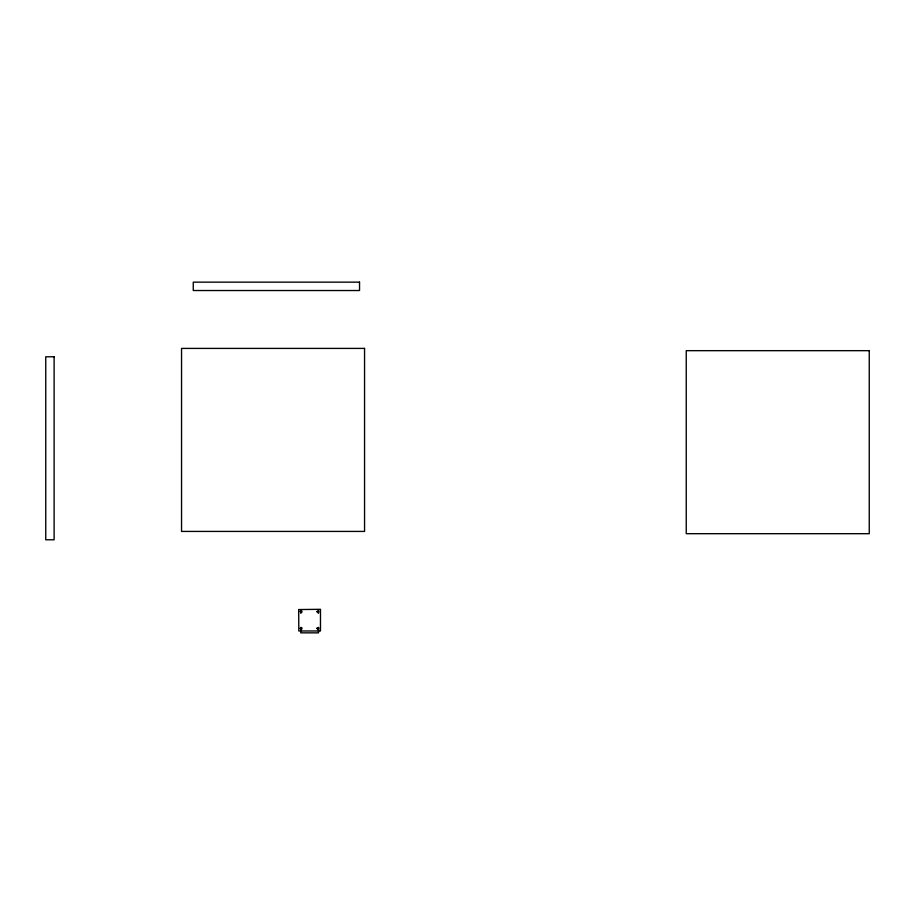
<?xml version="1.0" encoding="UTF-8"?>
<svg xmlns="http://www.w3.org/2000/svg" width="915" height="915" viewBox="0 0 915 915"><rect width="100%" height="100%" fill="white"/><g stroke="black" fill="none" stroke-linecap="round" stroke-linejoin="round"><path stroke-width="1.37" d="M318.534 610.316L318.534 613.096M318.534 627.438L318.534 632.848L300.76 632.848L300.76 627.438M300.76 610.316L300.76 613.096M300.269 628.25C301.607 632.231 303.334 625.391 300.269 628.25M298.69 609.55L298.816 630.973L320.479 630.973L320.479 609.31L298.69 609.55M300.269 611.506C301.55 615.498 303.38 608.692 300.269 611.506M317.002 611.506C318.283 615.498 320.113 608.692 317.002 611.506M317.002 628.239C318.283 632.231 320.113 625.425 317.002 628.239M359.538 282.152L193.259 282.152L193.259 290.524L359.538 290.524L359.538 282.152M364.559 348.409L181.547 348.409L181.547 531.421L364.559 531.421L364.559 348.409M869.25 350.674L686.239 350.674L686.239 533.697L869.25 533.697L869.25 350.674M54.111 356.77L45.75 356.77L45.75 539.793L54.111 539.793L54.111 356.77"/></g></svg>
